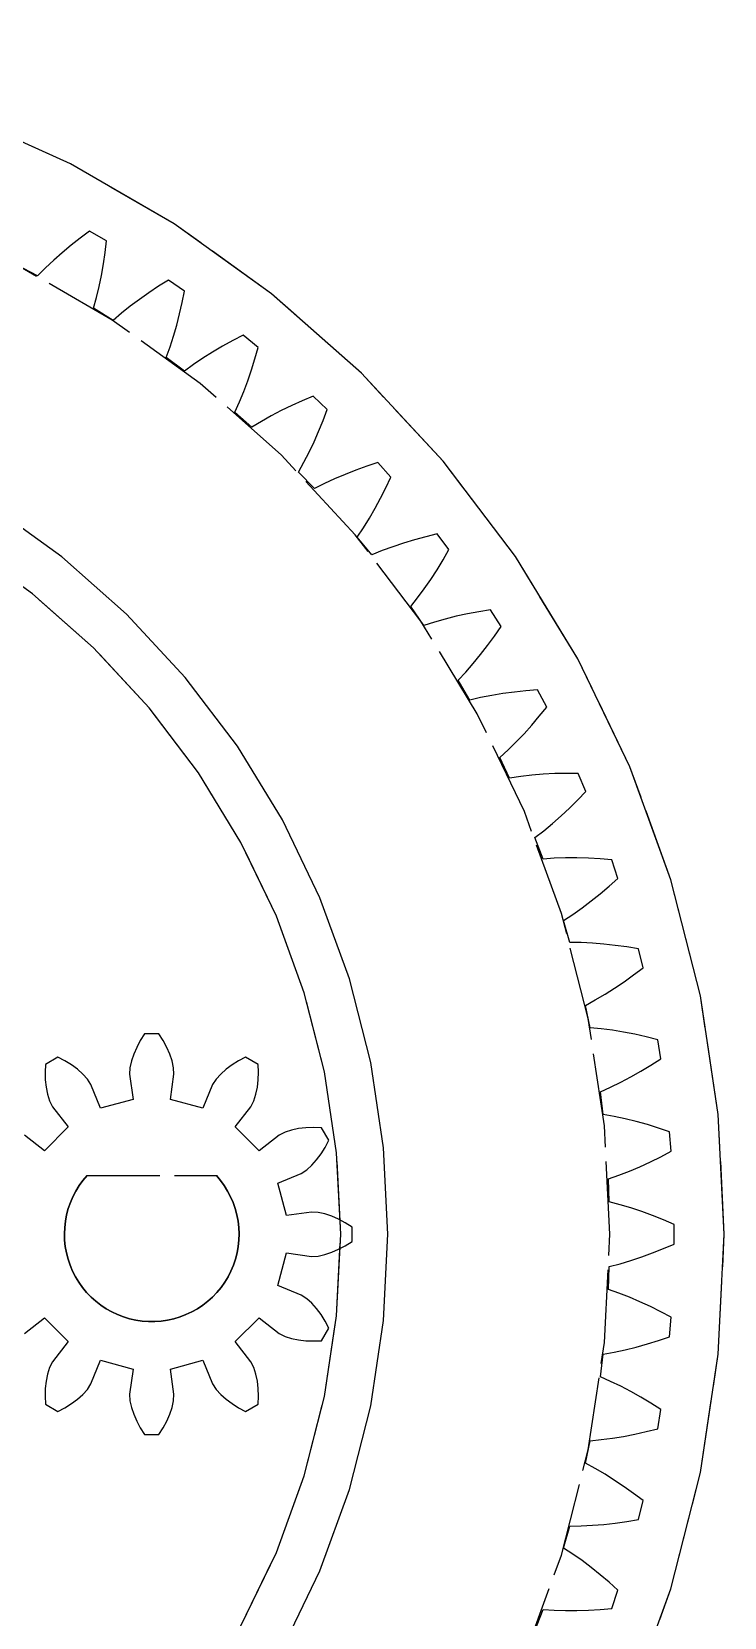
# Model space of a CAD drawing. Header units: millimetres. Extents: x -29 to 159, y -20 to 130.
# Drawn here: x 8.9 to 21, y 100.81 to 128.49 of the extents above; entities that cross this region are included whole.
import ezdxf

# ---------------------------------------------------------------- set-up
doc = ezdxf.new("R2010")
doc.units = ezdxf.units.MM
doc.linetypes.add('DASHED', pattern=[1.524, 1.27, -0.254])
doc.layers.add('HIDDEN', color=8, linetype='DASHED')
doc.layers.add('VISIBLE', color=7, linetype='CONTINUOUS')

msp = doc.modelspace()

# ---------------------------------------------------------------- linework, layer by layer
at = {"layer": 'HIDDEN'}
for points in [[(21, 107.49347), (20.89565, 109.5844), (20.58362, 111.65454), (20.06703, 113.68333), (19.351, 115.6506), (18.44265, 117.53681), (17.35101, 119.32319), (16.08693, 120.99201), (14.66297, 122.52668), (13.09329, 123.91193), (11.39347, 125.13402), (9.58042, 126.18078), (7.67216, 127.04182), (5.68765, 127.70858), (3.64661, 128.17444), (1.56933, 128.43475), (-0.52354, 128.48695), (-2.61122, 128.3305), (-4.67294, 127.96696), (-6.68822, 127.39995)], [(21, 107.49347), (20.89565, 109.5844), (20.58362, 111.65454), (20.06703, 113.68333), (19.351, 115.6506), (18.44265, 117.53681), (17.35101, 119.32319), (16.08693, 120.99201), (14.66297, 122.52668), (13.09329, 123.91193), (11.39347, 125.13402), (9.58042, 126.18078), (7.67216, 127.04182), (5.68765, 127.70858), (3.64661, 128.17444), (1.56933, 128.43475), (-0.52354, 128.48695), (-2.61122, 128.3305), (-4.67294, 127.96696), (-6.68822, 127.39995)], [(21, 107.49347), (20.89565, 109.5844), (20.58362, 111.65454), (20.06703, 113.68333), (19.351, 115.6506), (18.44265, 117.53681), (17.35101, 119.32319), (16.08693, 120.99201), (14.66297, 122.52668), (13.09329, 123.91193), (11.39347, 125.13402), (9.58042, 126.18078), (7.67216, 127.04182), (5.68765, 127.70858), (3.64661, 128.17444), (1.56933, 128.43475), (-0.52354, 128.48695), (-2.61122, 128.3305), (-4.67294, 127.96696), (-6.68822, 127.39995)], [(19, 107.49347), (18.90558, 109.38526), (18.62328, 111.25825), (18.15588, 113.09382), (17.50805, 114.87373), (16.68621, 116.5803), (15.69854, 118.19655), (14.55484, 119.70644), (13.2665, 121.09494), (11.84631, 122.34827), (10.30838, 123.45397), (8.668, 124.40104), (6.94148, 125.18007), (5.14597, 125.78333), (3.29932, 126.20482), (1.41987, 126.44034), (-0.47368, 126.48757), (-2.36253, 126.34602), (-4.2279, 126.0171), (-6.05125, 125.50409), (-7.81445, 124.81208)], [(19, 107.49347), (18.90558, 109.38526), (18.62328, 111.25825), (18.15588, 113.09382), (17.50805, 114.87373), (16.68621, 116.5803), (15.69854, 118.19655), (14.55484, 119.70644), (13.2665, 121.09494), (11.84631, 122.34827), (10.30838, 123.45397), (8.668, 124.40104), (6.94148, 125.18007), (5.14597, 125.78333), (3.29932, 126.20482), (1.41987, 126.44034), (-0.47368, 126.48757), (-2.36253, 126.34602), (-4.2279, 126.0171), (-6.05125, 125.50409), (-7.81445, 124.81208)], [(9.75021, 124.8842), (9.5908, 124.75844)], [(9.75021, 124.8842), (9.5908, 124.75844)], [(9.91437, 125.00692), (9.75021, 124.8842)], [(9.91437, 125.00692), (9.75021, 124.8842)], [(10.2099, 124.8363), (9.91437, 125.00692)], [(10.2099, 124.8363), (9.91437, 125.00692)], [(9.43637, 124.62958), (9.28722, 124.49754)], [(9.43637, 124.62958), (9.28722, 124.49754)], [(9.5908, 124.75844), (9.43637, 124.62958)], [(9.5908, 124.75844), (9.43637, 124.62958)], [(10.1565, 124.43183), (10.1857, 124.63277)], [(10.1565, 124.43183), (10.1857, 124.63277)], [(10.1857, 124.63277), (10.2099, 124.8363)], [(10.1857, 124.63277), (10.2099, 124.8363)], [(9.0063, 124.22328), (8.6522, 124.40913)], [(9.0063, 124.22328), (8.6522, 124.40913)], [(9.1437, 124.36217), (9.0063, 124.22328)], [(9.1437, 124.36217), (9.0063, 124.22328)], [(9.28722, 124.49754), (9.1437, 124.36217)], [(9.28722, 124.49754), (9.1437, 124.36217)], [(10.12212, 124.23367), (10.1565, 124.43183)], [(10.12212, 124.23367), (10.1565, 124.43183)], [(10.03687, 123.8465), (10.08234, 124.03847)], [(10.03687, 123.8465), (10.08234, 124.03847)], [(10.08234, 124.03847), (10.12212, 124.23367)], [(10.08234, 124.03847), (10.12212, 124.23367)], [(11.11797, 124.04324), (10.94895, 123.93072)], [(11.11797, 124.04324), (10.94895, 123.93072)], [(11.29147, 124.15235), (11.11797, 124.04324)], [(11.29147, 124.15235), (11.11797, 124.04324)], [(11.57231, 123.9585), (11.29147, 124.15235)], [(11.57231, 123.9585), (11.29147, 124.15235)], [(9.98529, 123.65807), (10.03687, 123.8465)], [(9.98529, 123.65807), (10.03687, 123.8465)], [(10.78466, 123.8147), (10.62536, 123.69509)], [(10.78466, 123.8147), (10.62536, 123.69509)], [(10.94895, 123.93072), (10.78466, 123.8147)], [(10.94895, 123.93072), (10.78466, 123.8147)], [(11.48654, 123.55965), (11.53181, 123.75758)], [(11.48654, 123.55965), (11.53181, 123.75758)], [(11.53181, 123.75758), (11.57231, 123.9585)], [(11.53181, 123.75758), (11.57231, 123.9585)], [(10.32329, 123.44432), (9.98529, 123.65807)], [(10.32329, 123.44432), (9.98529, 123.65807)], [(10.47142, 123.5717), (10.32329, 123.44432)], [(10.47142, 123.5717), (10.32329, 123.44432)], [(10.62536, 123.69509), (10.47142, 123.5717)], [(10.62536, 123.69509), (10.47142, 123.5717)], [(11.43632, 123.36489), (11.48654, 123.55965)], [(11.43632, 123.36489), (11.48654, 123.55965)], [(11.38097, 123.17353), (11.43632, 123.36489)], [(11.38097, 123.17353), (11.43632, 123.36489)], [(12.59534, 123.18975), (12.41362, 123.09495)], [(12.59534, 123.18975), (12.41362, 123.09495)], [(12.85967, 122.97393), (12.59534, 123.18975)], [(12.85967, 122.97393), (12.59534, 123.18975)], [(11.25362, 122.80217), (11.32019, 122.98584)], [(11.25362, 122.80217), (11.32019, 122.98584)], [(11.32019, 122.98584), (11.38097, 123.17353)], [(11.32019, 122.98584), (11.38097, 123.17353)], [(12.2361, 122.99639), (12.063, 122.89397)], [(12.2361, 122.99639), (12.063, 122.89397)], [(12.41362, 123.09495), (12.2361, 122.99639)], [(12.41362, 123.09495), (12.2361, 122.99639)], [(12.80314, 122.77691), (12.85967, 122.97393)], [(12.80314, 122.77691), (12.85967, 122.97393)], [(11.57333, 122.56192), (11.25362, 122.80217)], [(11.57333, 122.56192), (11.25362, 122.80217)], [(11.73122, 122.67697), (11.57333, 122.56192)], [(11.73122, 122.67697), (11.57333, 122.56192)], [(11.8946, 122.78756), (11.73122, 122.67697)], [(11.8946, 122.78756), (11.73122, 122.67697)], [(12.063, 122.89397), (11.8946, 122.78756)], [(12.063, 122.89397), (11.8946, 122.78756)], [(12.74208, 122.58327), (12.80314, 122.77691)], [(12.74208, 122.58327), (12.80314, 122.77691)], [(12.60578, 122.2069), (12.67636, 122.39318)], [(12.60578, 122.2069), (12.67636, 122.39318)], [(12.67636, 122.39318), (12.74208, 122.58327)], [(12.67636, 122.39318), (12.74208, 122.58327)], [(12.5301, 122.02471), (12.60578, 122.2069)], [(12.5301, 122.02471), (12.60578, 122.2069)], [(13.81752, 122.12535), (13.62876, 122.04548)], [(13.81752, 122.12535), (13.62876, 122.04548)], [(14.06363, 121.88895), (13.81752, 122.12535)], [(14.06363, 121.88895), (13.81752, 122.12535)], [(12.44896, 121.84699), (12.5301, 122.02471)], [(12.44896, 121.84699), (12.5301, 122.02471)], [(12.7483, 121.58179), (12.44896, 121.84699)], [(12.7483, 121.58179), (12.44896, 121.84699)], [(13.26311, 121.87337), (13.08669, 121.78085)], [(13.26311, 121.87337), (13.08669, 121.78085)], [(13.44388, 121.96152), (13.26311, 121.87337)], [(13.44388, 121.96152), (13.26311, 121.87337)], [(13.62876, 122.04548), (13.44388, 121.96152)], [(13.62876, 122.04548), (13.44388, 121.96152)], [(13.99143, 121.69713), (14.06363, 121.88895)], [(13.99143, 121.69713), (14.06363, 121.88895)], [(14.3, 107.49347), (14.22894, 108.91729), (14.01647, 110.32696), (13.66469, 111.70847), (13.17711, 113.04809), (12.55857, 114.3325), (11.81521, 115.54895), (10.95444, 116.68534), (9.98479, 117.73037), (8.9159, 118.67366), (7.75841, 119.50584), (6.52381, 120.21864), (5.22438, 120.80497), (3.87302, 121.259), (2.48317, 121.57622), (1.06864, 121.75349), (-0.35651, 121.78903), (-1.77811, 121.68249), (-3.18205, 121.43494), (-4.55436, 121.04883), (-5.88141, 120.52801), (-7.15, 119.87764)], [(12.91495, 121.68376), (12.7483, 121.58179)], [(12.91495, 121.68376), (12.7483, 121.58179)], [(13.08669, 121.78085), (12.91495, 121.68376)], [(13.08669, 121.78085), (12.91495, 121.68376)], [(13.91499, 121.50902), (13.99143, 121.69713)], [(13.91499, 121.50902), (13.99143, 121.69713)], [(13.74884, 121.14484), (13.83418, 121.32484)], [(13.74884, 121.14484), (13.83418, 121.32484)], [(13.83418, 121.32484), (13.91499, 121.50902)], [(13.83418, 121.32484), (13.91499, 121.50902)], [(13.56357, 120.79872), (13.65875, 120.96933)], [(13.56357, 120.79872), (13.65875, 120.96933)], [(13.65875, 120.96933), (13.74884, 121.14484)], [(13.65875, 120.96933), (13.74884, 121.14484)], [(14.95009, 120.96605), (14.75552, 120.90163)], [(14.95009, 120.96605), (14.75552, 120.90163)], [(15.17638, 120.71062), (14.95009, 120.96605)], [(15.17638, 120.71062), (14.95009, 120.96605)], [(13.8406, 120.5103), (13.56357, 120.79872)], [(13.8406, 120.5103), (13.56357, 120.79872)], [(14.3772, 120.7595), (14.19391, 120.68148)], [(14.3772, 120.7595), (14.19391, 120.68148)], [(14.56448, 120.83282), (14.3772, 120.7595)], [(14.56448, 120.83282), (14.3772, 120.7595)], [(14.75552, 120.90163), (14.56448, 120.83282)], [(14.75552, 120.90163), (14.56448, 120.83282)], [(15.08898, 120.52523), (15.17638, 120.71062)], [(15.08898, 120.52523), (15.17638, 120.71062)], [(14.01491, 120.59853), (13.8406, 120.5103)], [(14.01491, 120.59853), (13.8406, 120.5103)], [(14.19391, 120.68148), (14.01491, 120.59853)], [(14.19391, 120.68148), (14.01491, 120.59853)], [(14.99765, 120.34388), (15.08898, 120.52523)], [(14.99765, 120.34388), (15.08898, 120.52523)], [(14.80274, 119.99425), (14.90228, 120.1668)], [(14.80274, 119.99425), (14.90228, 120.1668)], [(14.90228, 120.1668), (14.99765, 120.34388)], [(14.90228, 120.1668), (14.99765, 120.34388)], [(14.69881, 119.82656), (14.80274, 119.99425)], [(14.69881, 119.82656), (14.80274, 119.99425)], [(14.59022, 119.66416), (14.69881, 119.82656)], [(14.59022, 119.66416), (14.69881, 119.82656)], [(14.84314, 119.35438), (14.59022, 119.66416)], [(14.84314, 119.35438), (14.59022, 119.66416)], [(15.59063, 119.61761), (15.39805, 119.5596)], [(15.59063, 119.61761), (15.39805, 119.5596)], [(15.78658, 119.67082), (15.59063, 119.61761)], [(15.78658, 119.67082), (15.59063, 119.61761)], [(15.98571, 119.71938), (15.78658, 119.67082)], [(15.98571, 119.71938), (15.78658, 119.67082)], [(16.19071, 119.44657), (15.98571, 119.71938)], [(16.19071, 119.44657), (15.98571, 119.71938)], [(15.02398, 119.4283), (14.84314, 119.35438)], [(15.02398, 119.4283), (14.84314, 119.35438)], [(15.20908, 119.49658), (15.02398, 119.4283)], [(15.20908, 119.49658), (15.02398, 119.4283)], [(15.39805, 119.5596), (15.20908, 119.49658)], [(15.39805, 119.5596), (15.20908, 119.49658)], [(16.08867, 119.26881), (16.19071, 119.44657)], [(16.08867, 119.26881), (16.19071, 119.44657)], [(15.87374, 118.92657), (15.98304, 119.09541)], [(15.87374, 118.92657), (15.98304, 119.09541)], [(15.98304, 119.09541), (16.08867, 119.26881)], [(15.98304, 119.09541), (16.08867, 119.26881)], [(15.64355, 118.6038), (15.76063, 118.76259)], [(15.64355, 118.6038), (15.76063, 118.76259)], [(15.76063, 118.76259), (15.87374, 118.92657)], [(15.76063, 118.76259), (15.87374, 118.92657)], [(15.52224, 118.45067), (15.64355, 118.6038)], [(15.52224, 118.45067), (15.64355, 118.6038)], [(15.74942, 118.12154), (15.52224, 118.45067)], [(15.74942, 118.12154), (15.52224, 118.45067)], [(16.12561, 118.23384), (15.93562, 118.18067)], [(16.12561, 118.23384), (15.93562, 118.18067)], [(16.31904, 118.28144), (16.12561, 118.23384)], [(16.31904, 118.28144), (16.12561, 118.23384)], [(16.51566, 118.32378), (16.31904, 118.28144)], [(16.51566, 118.32378), (16.31904, 118.28144)], [(16.71526, 118.36105), (16.51566, 118.32378)], [(16.71526, 118.36105), (16.51566, 118.32378)], [(16.91765, 118.39342), (16.71526, 118.36105)], [(16.91765, 118.39342), (16.71526, 118.36105)], [(17.10003, 118.105), (16.91765, 118.39342)], [(17.10003, 118.105), (16.91765, 118.39342)], [(15.93562, 118.18067), (15.74942, 118.12154)], [(15.93562, 118.18067), (15.74942, 118.12154)], [(16.86478, 117.77168), (16.98402, 117.93603)], [(16.86478, 117.77168), (16.98402, 117.93603)], [(16.98402, 117.93603), (17.10003, 118.105)], [(16.98402, 117.93603), (17.10003, 118.105)], [(16.74225, 117.61219), (16.86478, 117.77168)], [(16.74225, 117.61219), (16.86478, 117.77168)], [(16.48683, 117.30899), (16.61631, 117.45784)], [(16.48683, 117.30899), (16.61631, 117.45784)], [(16.61631, 117.45784), (16.74225, 117.61219)], [(16.61631, 117.45784), (16.74225, 117.61219)], [(16.35359, 117.16611), (16.48683, 117.30899)], [(16.35359, 117.16611), (16.48683, 117.30899)], [(16.55355, 116.81978), (16.35359, 117.16611)], [(16.55355, 116.81978), (16.35359, 117.16611)], [(16.74391, 116.86373), (16.55355, 116.81978)], [(16.74391, 116.86373), (16.55355, 116.81978)], [(16.93756, 116.90144), (16.74391, 116.86373)], [(16.93756, 116.90144), (16.74391, 116.86373)], [(17.13419, 116.93332), (16.93756, 116.90144)], [(17.13419, 116.93332), (16.93756, 116.90144)], [(17.33358, 116.9597), (17.13419, 116.93332)], [(17.33358, 116.9597), (17.13419, 116.93332)], [(17.53553, 116.98079), (17.33358, 116.9597)], [(17.53553, 116.98079), (17.33358, 116.9597)], [(17.73987, 116.99677), (17.53553, 116.98079)], [(17.73987, 116.99677), (17.53553, 116.98079)], [(17.89846, 116.69461), (17.73987, 116.99677)], [(17.89846, 116.69461), (17.73987, 116.99677)], [(17.63715, 116.3813), (17.76922, 116.53552)], [(17.63715, 116.3813), (17.76922, 116.53552)], [(17.76922, 116.53552), (17.89846, 116.69461)], [(17.76922, 116.53552), (17.89846, 116.69461)], [(17.50218, 116.23219), (17.63715, 116.3813)], [(17.50218, 116.23219), (17.63715, 116.3813)], [(17.22319, 115.95053), (17.36423, 116.08848)], [(17.22319, 115.95053), (17.36423, 116.08848)], [(17.36423, 116.08848), (17.50218, 116.23219)], [(17.36423, 116.08848), (17.50218, 116.23219)], [(17.07889, 115.81883), (17.22319, 115.95053)], [(17.07889, 115.81883), (17.22319, 115.95053)], [(17.25033, 115.45753), (17.07889, 115.81883)], [(17.25033, 115.45753), (17.07889, 115.81883)], [(17.4436, 115.48602), (17.25033, 115.45753)], [(17.4436, 115.48602), (17.25033, 115.45753)], [(17.63966, 115.50802), (17.4436, 115.48602)], [(17.63966, 115.50802), (17.4436, 115.48602)], [(17.83823, 115.52398), (17.63966, 115.50802)], [(17.83823, 115.52398), (17.63966, 115.50802)], [(18.03909, 115.53423), (17.83823, 115.52398)], [(18.03909, 115.53423), (17.83823, 115.52398)], [(18.24208, 115.539), (18.03909, 115.53423)], [(18.24208, 115.539), (18.03909, 115.53423)], [(18.44704, 115.53849), (18.24208, 115.539)], [(18.44704, 115.53849), (18.24208, 115.539)], [(18.5808, 115.22455), (18.44704, 115.53849)], [(18.5808, 115.22455), (18.44704, 115.53849)], [(18.43918, 115.07637), (18.5808, 115.22455)], [(18.43918, 115.07637), (18.5808, 115.22455)], [(18.1486, 114.79551), (18.29513, 114.93328)], [(18.1486, 114.79551), (18.29513, 114.93328)], [(18.29513, 114.93328), (18.43918, 115.07637)], [(18.29513, 114.93328), (18.43918, 115.07637)], [(17.84785, 114.53721), (17.99954, 114.66336)], [(17.84785, 114.53721), (17.99954, 114.66336)], [(17.99954, 114.66336), (18.1486, 114.79551)], [(17.99954, 114.66336), (18.1486, 114.79551)], [(17.69342, 114.41756), (17.84785, 114.53721)], [(17.69342, 114.41756), (17.84785, 114.53721)], [(17.83523, 114.04363), (17.69342, 114.41756)], [(17.83523, 114.04363), (17.69342, 114.41756)], [(18.03017, 114.05648), (17.83523, 114.04363)], [(18.03017, 114.05648), (17.83523, 114.04363)], [(18.22736, 114.06263), (18.03017, 114.05648)], [(18.22736, 114.06263), (18.03017, 114.05648)], [(18.42657, 114.06256), (18.22736, 114.06263)], [(18.42657, 114.06256), (18.22736, 114.06263)], [(18.62761, 114.05661), (18.42657, 114.06256)], [(18.62761, 114.05661), (18.42657, 114.06256)], [(18.83032, 114.04503), (18.62761, 114.05661)], [(18.83032, 114.04503), (18.62761, 114.05661)], [(19.03458, 114.02803), (18.83032, 114.04503)], [(19.03458, 114.02803), (18.83032, 114.04503)], [(19.14264, 113.70434), (19.03458, 114.02803)], [(19.14264, 113.70434), (19.03458, 114.02803)], [(18.83446, 113.43701), (18.98956, 113.56805)], [(18.83446, 113.43701), (18.98956, 113.56805)], [(18.98956, 113.56805), (19.14264, 113.70434)], [(18.98956, 113.56805), (19.14264, 113.70434)], [(18.51811, 113.19175), (18.67732, 113.31148)], [(18.51811, 113.19175), (18.67732, 113.31148)], [(18.67732, 113.31148), (18.83446, 113.43701)], [(18.67732, 113.31148), (18.83446, 113.43701)], [(18.1932, 112.97137), (18.35676, 113.07822)], [(18.1932, 112.97137), (18.35676, 113.07822)], [(18.30447, 112.58725), (18.1932, 112.97137)], [(18.30447, 112.58725), (18.1932, 112.97137)], [(18.35676, 113.07822), (18.51811, 113.19175)], [(18.35676, 113.07822), (18.51811, 113.19175)], [(18.49981, 112.58437), (18.30447, 112.58725)], [(18.49981, 112.58437), (18.30447, 112.58725)], [(18.69686, 112.57464), (18.49981, 112.58437)], [(18.69686, 112.57464), (18.49981, 112.58437)], [(18.89541, 112.55854), (18.69686, 112.57464)], [(18.89541, 112.55854), (18.69686, 112.57464)], [(19.09532, 112.53643), (18.89541, 112.55854)], [(19.09532, 112.53643), (18.89541, 112.55854)], [(19.29644, 112.50858), (19.09532, 112.53643)], [(19.29644, 112.50858), (19.09532, 112.53643)], [(19.49867, 112.47519), (19.29644, 112.50858)], [(19.49867, 112.47519), (19.29644, 112.50858)], [(19.58033, 112.14386), (19.49867, 112.47519)], [(19.58033, 112.14386), (19.49867, 112.47519)], [(19.41678, 112.02032), (19.58033, 112.14386)], [(19.41678, 112.02032), (19.58033, 112.14386)], [(19.08491, 111.78971), (19.25164, 111.90219)], [(19.08491, 111.78971), (19.25164, 111.90219)], [(19.25164, 111.90219), (19.41678, 112.02032)], [(19.25164, 111.90219), (19.41678, 112.02032)], [(18.57499, 111.48967), (18.74662, 111.583)], [(18.57499, 111.48967), (18.74662, 111.583)], [(18.74662, 111.583), (18.91658, 111.68319)], [(18.74662, 111.583), (18.91658, 111.68319)], [(18.91658, 111.68319), (19.08491, 111.78971)], [(18.91658, 111.68319), (19.08491, 111.78971)], [(18.65499, 111.09783), (18.57499, 111.48967)], [(18.65499, 111.09783), (18.57499, 111.48967)], [(18.84947, 111.07924), (18.65499, 111.09783)], [(18.84947, 111.07924), (18.65499, 111.09783)], [(19.04509, 111.05369), (18.84947, 111.07924)], [(19.04509, 111.05369), (18.84947, 111.07924)], [(19.24171, 111.02167), (19.04509, 111.05369)], [(19.24171, 111.02167), (19.04509, 111.05369)], [(19.43919, 110.98354), (19.24171, 111.02167)], [(19.43919, 110.98354), (19.24171, 111.02167)], [(10.73671, 110.75589), (10.68492, 110.63726)], [(10.73671, 110.75589), (10.68492, 110.63726)], [(10.7999, 110.87407), (10.73671, 110.75589)], [(10.7999, 110.87407), (10.73671, 110.75589)], [(10.87397, 110.9912), (10.7999, 110.87407)], [(10.87397, 110.9912), (10.7999, 110.87407)], [(11.12603, 110.9912), (10.87397, 110.9912)], [(11.12603, 110.9912), (10.87397, 110.9912)], [(11.2001, 110.87407), (11.12603, 110.9912)], [(11.2001, 110.87407), (11.12603, 110.9912)], [(11.26329, 110.75589), (11.2001, 110.87407)], [(11.26329, 110.75589), (11.2001, 110.87407)], [(11.31508, 110.63726), (11.26329, 110.75589)], [(11.31508, 110.63726), (11.26329, 110.75589)], [(19.63742, 110.93959), (19.43919, 110.98354)], [(19.63742, 110.93959), (19.43919, 110.98354)], [(19.8363, 110.89005), (19.63742, 110.93959)], [(19.8363, 110.89005), (19.63742, 110.93959)], [(19.89104, 110.55322), (19.8363, 110.89005)], [(19.89104, 110.55322), (19.8363, 110.89005)], [(9.14199, 110.45958), (9.13641, 110.32111)], [(9.14199, 110.45958), (9.13641, 110.32111)], [(9.36028, 110.58561), (9.14199, 110.45958)], [(9.36028, 110.58561), (9.14199, 110.45958)], [(9.48299, 110.5212), (9.36028, 110.58561)], [(9.48299, 110.5212), (9.36028, 110.58561)], [(9.59681, 110.45046), (9.48299, 110.5212)], [(9.59681, 110.45046), (9.48299, 110.5212)], [(9.70097, 110.37361), (9.59681, 110.45046)], [(9.70097, 110.37361), (9.59681, 110.45046)], [(10.64542, 110.51882), (10.61987, 110.4013)], [(10.64542, 110.51882), (10.61987, 110.4013)], [(10.68492, 110.63726), (10.64542, 110.51882)], [(10.68492, 110.63726), (10.64542, 110.51882)], [(11.35458, 110.51882), (11.31508, 110.63726)], [(11.35458, 110.51882), (11.31508, 110.63726)], [(11.38013, 110.4013), (11.35458, 110.51882)], [(11.38013, 110.4013), (11.35458, 110.51882)], [(12.40319, 110.45046), (12.29903, 110.37361)], [(12.40319, 110.45046), (12.29903, 110.37361)], [(12.51701, 110.5212), (12.40319, 110.45046)], [(12.51701, 110.5212), (12.40319, 110.45046)], [(12.63972, 110.58561), (12.51701, 110.5212)], [(12.63972, 110.58561), (12.51701, 110.5212)], [(12.85801, 110.45958), (12.63972, 110.58561)], [(12.85801, 110.45958), (12.63972, 110.58561)], [(12.86359, 110.32111), (12.85801, 110.45958)], [(12.86359, 110.32111), (12.85801, 110.45958)], [(19.71808, 110.44324), (19.89104, 110.55322)], [(19.71808, 110.44324), (19.89104, 110.55322)], [(9.13641, 110.32111), (9.14077, 110.18716)], [(9.13641, 110.32111), (9.14077, 110.18716)], [(9.14077, 110.18716), (9.15524, 110.05854)], [(9.14077, 110.18716), (9.15524, 110.05854)], [(9.79441, 110.29079), (9.70097, 110.37361)], [(9.79441, 110.29079), (9.70097, 110.37361)], [(9.87529, 110.20179), (9.79441, 110.29079)], [(9.87529, 110.20179), (9.79441, 110.29079)], [(9.93832, 110.10499), (9.87529, 110.20179)], [(9.93832, 110.10499), (9.87529, 110.20179)], [(10.61987, 110.4013), (10.61368, 110.28595)], [(10.61987, 110.4013), (10.61368, 110.28595)], [(10.61368, 110.28595), (10.67453, 109.84607)], [(10.61368, 110.28595), (10.67453, 109.84607)], [(11.32547, 109.84607), (11.38632, 110.28595)], [(11.32547, 109.84607), (11.38632, 110.28595)], [(11.38632, 110.28595), (11.38013, 110.4013)], [(11.38632, 110.28595), (11.38013, 110.4013)], [(12.12471, 110.20179), (12.06168, 110.10499)], [(12.12471, 110.20179), (12.06168, 110.10499)], [(12.20559, 110.29079), (12.12471, 110.20179)], [(12.20559, 110.29079), (12.12471, 110.20179)], [(12.29903, 110.37361), (12.20559, 110.29079)], [(12.29903, 110.37361), (12.20559, 110.29079)], [(12.84476, 110.05854), (12.85923, 110.18716)], [(12.84476, 110.05854), (12.85923, 110.18716)], [(12.85923, 110.18716), (12.86359, 110.32111)], [(12.85923, 110.18716), (12.86359, 110.32111)], [(19.19237, 110.14745), (19.36873, 110.24009)], [(19.19237, 110.14745), (19.36873, 110.24009)], [(19.36873, 110.24009), (19.54397, 110.33878)], [(19.36873, 110.24009), (19.54397, 110.33878)], [(19.54397, 110.33878), (19.71808, 110.44324)], [(19.54397, 110.33878), (19.71808, 110.44324)], [(9.15524, 110.05854), (9.18025, 109.93621)], [(9.15524, 110.05854), (9.18025, 109.93621)], [(9.18025, 109.93621), (9.21689, 109.82166)], [(9.18025, 109.93621), (9.21689, 109.82166)], [(10.10556, 109.69361), (9.93832, 110.10499)], [(10.10556, 109.69361), (9.93832, 110.10499)], [(12.06168, 110.10499), (11.89444, 109.69361)], [(12.06168, 110.10499), (11.89444, 109.69361)], [(12.78311, 109.82166), (12.81975, 109.93621)], [(12.78311, 109.82166), (12.81975, 109.93621)], [(12.81975, 109.93621), (12.84476, 110.05854)], [(12.81975, 109.93621), (12.84476, 110.05854)], [(18.83632, 109.98204), (19.01491, 110.06126)], [(18.83632, 109.98204), (19.01491, 110.06126)], [(18.88453, 109.58504), (18.83632, 109.98204)], [(18.88453, 109.58504), (18.83632, 109.98204)], [(19.01491, 110.06126), (19.19237, 110.14745)], [(19.01491, 110.06126), (19.19237, 110.14745)], [(9.21689, 109.82166), (9.26919, 109.71867)], [(9.21689, 109.82166), (9.26919, 109.71867)], [(9.26919, 109.71867), (9.54184, 109.36815)], [(9.26919, 109.71867), (9.54184, 109.36815)], [(10.67453, 109.84607), (10.10556, 109.69361)], [(10.67453, 109.84607), (10.10556, 109.69361)], [(11.89444, 109.69361), (11.32547, 109.84607)], [(11.89444, 109.69361), (11.32547, 109.84607)], [(12.45816, 109.36815), (12.73081, 109.71867)], [(12.45816, 109.36815), (12.73081, 109.71867)], [(12.73081, 109.71867), (12.78311, 109.82166)], [(12.73081, 109.71867), (12.78311, 109.82166)], [(9.54184, 109.36815), (9.12533, 108.95163)], [(9.54184, 109.36815), (9.12533, 108.95163)], [(12.87467, 108.95163), (12.45816, 109.36815)], [(12.87467, 108.95163), (12.45816, 109.36815)], [(13.56506, 109.33823), (13.44273, 109.31322)], [(13.56506, 109.33823), (13.44273, 109.31322)], [(13.69369, 109.3527), (13.56506, 109.33823)], [(13.69369, 109.3527), (13.56506, 109.33823)], [(13.82763, 109.35706), (13.69369, 109.3527)], [(13.82763, 109.35706), (13.69369, 109.3527)], [(13.96611, 109.35148), (13.82763, 109.35706)], [(13.96611, 109.35148), (13.82763, 109.35706)], [(14.09214, 109.13319), (13.96611, 109.35148)], [(14.09214, 109.13319), (13.96611, 109.35148)], [(19.07688, 109.55086), (18.88453, 109.58504)], [(19.07688, 109.55086), (18.88453, 109.58504)], [(19.26981, 109.50965), (19.07688, 109.55086)], [(19.26981, 109.50965), (19.07688, 109.55086)], [(19.46321, 109.46191), (19.26981, 109.50965)], [(19.46321, 109.46191), (19.26981, 109.50965)], [(19.65698, 109.40802), (19.46321, 109.46191)], [(19.65698, 109.40802), (19.46321, 109.46191)], [(19.85104, 109.34826), (19.65698, 109.40802)], [(19.85104, 109.34826), (19.65698, 109.40802)], [(20.04529, 109.28288), (19.85104, 109.34826)], [(20.04529, 109.28288), (19.85104, 109.34826)], [(9.12533, 108.95163), (8.7748, 109.22428)], [(9.12533, 108.95163), (8.7748, 109.22428)], [(13.2252, 109.22428), (12.87467, 108.95163)], [(13.2252, 109.22428), (12.87467, 108.95163)], [(13.32818, 109.27659), (13.2252, 109.22428)], [(13.32818, 109.27659), (13.2252, 109.22428)], [(13.44273, 109.31322), (13.32818, 109.27659)], [(13.44273, 109.31322), (13.32818, 109.27659)], [(14.02773, 109.01048), (14.09214, 109.13319)], [(14.02773, 109.01048), (14.09214, 109.13319)], [(20.07275, 108.94273), (20.04529, 109.28288)], [(20.07275, 108.94273), (20.04529, 109.28288)], [(13.79732, 108.69907), (13.88014, 108.7925)], [(13.79732, 108.69907), (13.88014, 108.7925)], [(13.88014, 108.7925), (13.95698, 108.89666)], [(13.88014, 108.7925), (13.95698, 108.89666)], [(13.95698, 108.89666), (14.02773, 109.01048)], [(13.95698, 108.89666), (14.02773, 109.01048)], [(19.70955, 108.75692), (19.8915, 108.84703)], [(19.70955, 108.75692), (19.8915, 108.84703)], [(19.8915, 108.84703), (20.07275, 108.94273)], [(19.8915, 108.84703), (20.07275, 108.94273)], [(9.87084, 108.51847), (9.79884, 108.43307), (9.73328, 108.34262), (9.67452, 108.24762), (9.62288, 108.14857), (9.57862, 108.04601), (9.54198, 107.94048), (9.51317, 107.83255), (9.49234, 107.72281), (9.4796, 107.61183), (9.47501, 107.50022), (9.47861, 107.38857), (9.49037, 107.27749), (9.51023, 107.16756), (9.53809, 107.05938), (9.57378, 106.95353), (9.61713, 106.85058), (9.6679, 106.75108), (9.72582, 106.65556), (9.79058, 106.56454), (9.86182, 106.4785), (9.93917, 106.39791), (10.02221, 106.32319), (10.1105, 106.25476), (10.20356, 106.19297), (10.30089, 106.13816), (10.40198, 106.09062), (10.50627, 106.05061), (10.61321, 106.01834), (10.72223, 105.99398), (10.83274, 105.97767), (10.94415, 105.9695), (11.05585, 105.9695), (11.16726, 105.97767), (11.27777, 105.99398), (11.38679, 106.01834), (11.49373, 106.05061), (11.59802, 106.09062), (11.69911, 106.13816), (11.79644, 106.19297), (11.8895, 106.25476), (11.97779, 106.32319), (12.06083, 106.39791), (12.13818, 106.4785), (12.20942, 106.56454), (12.27418, 106.65556), (12.3321, 106.75108), (12.38287, 106.85058), (12.42622, 106.95353), (12.46191, 107.05938), (12.48977, 107.16756), (12.50963, 107.27749), (12.52139, 107.38857), (12.52499, 107.50022), (12.5204, 107.61183), (12.50766, 107.72281), (12.48683, 107.83255), (12.45802, 107.94048), (12.42138, 108.04601), (12.37712, 108.14857), (12.32548, 108.24762), (12.26672, 108.34262), (12.20116, 108.43307), (12.12916, 108.51847)], [(12.12916, 108.51847), (12.20116, 108.43307), (12.26672, 108.34262), (12.32548, 108.24762), (12.37712, 108.14857), (12.42138, 108.04601), (12.45802, 107.94048), (12.48683, 107.83255), (12.50766, 107.72281), (12.5204, 107.61183), (12.52499, 107.50022), (12.52139, 107.38857), (12.50963, 107.27749), (12.48977, 107.16756), (12.46191, 107.05938), (12.42622, 106.95353), (12.38287, 106.85058), (12.3321, 106.75108), (12.27418, 106.65556), (12.20942, 106.56454), (12.13818, 106.4785), (12.06083, 106.39791), (11.97779, 106.32319), (11.8895, 106.25476), (11.79644, 106.19297), (11.69911, 106.13816), (11.59802, 106.09062), (11.49373, 106.05061), (11.38679, 106.01834), (11.27777, 105.99398), (11.16726, 105.97767), (11.05585, 105.9695), (10.94415, 105.9695), (10.83274, 105.97767), (10.72223, 105.99398), (10.61321, 106.01834), (10.50627, 106.05061), (10.40198, 106.09062), (10.30089, 106.13816), (10.20356, 106.19297), (10.1105, 106.25476), (10.02221, 106.32319), (9.93917, 106.39791), (9.86182, 106.4785), (9.79058, 106.56454), (9.72582, 106.65556), (9.6679, 106.75108), (9.61713, 106.85058), (9.57378, 106.95353), (9.53809, 107.05938), (9.51023, 107.16756), (9.49037, 107.27749), (9.47861, 107.38857), (9.47501, 107.50022), (9.4796, 107.61183), (9.49234, 107.72281), (9.51317, 107.83255), (9.54198, 107.94048), (9.57862, 108.04601), (9.62288, 108.14857), (9.67452, 108.24762), (9.73328, 108.34262), (9.79884, 108.43307), (9.87084, 108.51847)], [(9.87084, 108.51847), (12.12916, 108.51847)], [(9.87084, 108.51847), (12.12916, 108.51847)], [(13.20014, 108.38791), (13.61152, 108.55515)], [(13.20014, 108.38791), (13.61152, 108.55515)], [(13.61152, 108.55515), (13.70831, 108.61818)], [(13.61152, 108.55515), (13.70831, 108.61818)], [(13.70831, 108.61818), (13.79732, 108.69907)], [(13.70831, 108.61818), (13.79732, 108.69907)], [(18.97549, 108.45828), (19.15987, 108.52287)], [(18.97549, 108.45828), (19.15987, 108.52287)], [(19.15987, 108.52287), (19.34369, 108.5945)], [(19.15987, 108.52287), (19.34369, 108.5945)], [(19.34369, 108.5945), (19.52693, 108.67264)], [(19.34369, 108.5945), (19.52693, 108.67264)], [(19.52693, 108.67264), (19.70955, 108.75692)], [(19.52693, 108.67264), (19.70955, 108.75692)], [(13.35259, 107.81894), (13.20014, 108.38791)], [(13.35259, 107.81894), (13.20014, 108.38791)], [(18.99159, 108.05869), (18.97549, 108.45828)], [(18.99159, 108.05869), (18.97549, 108.45828)], [(19.18057, 108.00914), (18.99159, 108.05869)], [(19.18057, 108.00914), (18.99159, 108.05869)], [(19.36956, 107.95254), (19.18057, 108.00914)], [(19.36956, 107.95254), (19.18057, 108.00914)], [(13.79248, 107.87979), (13.35259, 107.81894)], [(13.79248, 107.87979), (13.35259, 107.81894)], [(13.90782, 107.8736), (13.79248, 107.87979)], [(13.90782, 107.8736), (13.79248, 107.87979)], [(14.02534, 107.84805), (13.90782, 107.8736)], [(14.02534, 107.84805), (13.90782, 107.8736)], [(14.14379, 107.80855), (14.02534, 107.84805)], [(14.14379, 107.80855), (14.02534, 107.84805)], [(14.26242, 107.75677), (14.14379, 107.80855)], [(14.26242, 107.75677), (14.14379, 107.80855)], [(14.3806, 107.69357), (14.26242, 107.75677)], [(14.3806, 107.69357), (14.26242, 107.75677)], [(14.49773, 107.6195), (14.3806, 107.69357)], [(14.49773, 107.6195), (14.3806, 107.69357)], [(19.55849, 107.88939), (19.36956, 107.95254)], [(19.55849, 107.88939), (19.36956, 107.95254)], [(19.7473, 107.82008), (19.55849, 107.88939)], [(19.7473, 107.82008), (19.55849, 107.88939)], [(19.93591, 107.7449), (19.7473, 107.82008)], [(19.93591, 107.7449), (19.7473, 107.82008)], [(20.12428, 107.6641), (19.93591, 107.7449)], [(20.12428, 107.6641), (19.93591, 107.7449)], [(12.55857, 100.65444), (13.17711, 101.93886), (13.66469, 103.27847), (14.01647, 104.65998), (14.22894, 106.06965), (14.3, 107.49347)], [(14.49773, 107.36744), (14.49773, 107.6195)], [(14.49773, 107.36744), (14.49773, 107.6195)], [(17.50805, 100.11321), (18.15588, 101.89312), (18.62328, 103.7287), (18.90558, 105.60168), (19, 107.49347)], [(17.50805, 100.11321), (18.15588, 101.89312), (18.62328, 103.7287), (18.90558, 105.60168), (19, 107.49347)], [(19.351, 99.33634), (20.06703, 101.30361), (20.58362, 103.3324), (20.89565, 105.40255), (21, 107.49347)], [(19.351, 99.33634), (20.06703, 101.30361), (20.58362, 103.3324), (20.89565, 105.40255), (21, 107.49347)], [(19.351, 99.33634), (20.06703, 101.30361), (20.58362, 103.3324), (20.89565, 105.40255), (21, 107.49347)], [(20.12428, 107.32285), (20.12428, 107.6641)], [(20.12428, 107.32285), (20.12428, 107.6641)], [(13.20014, 106.59904), (13.35259, 107.16801)], [(13.20014, 106.59904), (13.35259, 107.16801)], [(13.35259, 107.16801), (13.79248, 107.10715)], [(13.35259, 107.16801), (13.79248, 107.10715)], [(13.90782, 107.11334), (14.02534, 107.13889)], [(13.90782, 107.11334), (14.02534, 107.13889)], [(14.02534, 107.13889), (14.14379, 107.1784)], [(14.02534, 107.13889), (14.14379, 107.1784)], [(14.14379, 107.1784), (14.26242, 107.23018)], [(14.14379, 107.1784), (14.26242, 107.23018)], [(14.26242, 107.23018), (14.3806, 107.29338)], [(14.26242, 107.23018), (14.3806, 107.29338)], [(14.3806, 107.29338), (14.49773, 107.36744)], [(14.3806, 107.29338), (14.49773, 107.36744)], [(19.55849, 107.09756), (19.7473, 107.16686)], [(19.55849, 107.09756), (19.7473, 107.16686)], [(19.7473, 107.16686), (19.93591, 107.24204)], [(19.7473, 107.16686), (19.93591, 107.24204)], [(19.93591, 107.24204), (20.12428, 107.32285)], [(19.93591, 107.24204), (20.12428, 107.32285)], [(13.79248, 107.10715), (13.90782, 107.11334)], [(13.79248, 107.10715), (13.90782, 107.11334)], [(18.97549, 106.52867), (18.99159, 106.92826)], [(18.97549, 106.52867), (18.99159, 106.92826)], [(18.99159, 106.92826), (19.18057, 106.9778)], [(18.99159, 106.92826), (19.18057, 106.9778)], [(19.18057, 106.9778), (19.36956, 107.03441)], [(19.18057, 106.9778), (19.36956, 107.03441)], [(19.36956, 107.03441), (19.55849, 107.09756)], [(19.36956, 107.03441), (19.55849, 107.09756)], [(13.61152, 106.4318), (13.20014, 106.59904)], [(13.61152, 106.4318), (13.20014, 106.59904)], [(13.70831, 106.36876), (13.61152, 106.4318)], [(13.70831, 106.36876), (13.61152, 106.4318)], [(13.79732, 106.28788), (13.70831, 106.36876)], [(13.79732, 106.28788), (13.70831, 106.36876)], [(19.15987, 106.46407), (18.97549, 106.52867)], [(19.15987, 106.46407), (18.97549, 106.52867)], [(19.34369, 106.39245), (19.15987, 106.46407)], [(19.34369, 106.39245), (19.15987, 106.46407)], [(19.52693, 106.3143), (19.34369, 106.39245)], [(19.52693, 106.3143), (19.34369, 106.39245)], [(19.70955, 106.23002), (19.52693, 106.3143)], [(19.70955, 106.23002), (19.52693, 106.3143)], [(8.7748, 105.76267), (9.12533, 106.03531)], [(8.7748, 105.76267), (9.12533, 106.03531)], [(9.12533, 106.03531), (9.54184, 105.6188)], [(9.12533, 106.03531), (9.54184, 105.6188)], [(12.45816, 105.6188), (12.87467, 106.03531)], [(12.45816, 105.6188), (12.87467, 106.03531)], [(12.87467, 106.03531), (13.2252, 105.76267)], [(12.87467, 106.03531), (13.2252, 105.76267)], [(13.88014, 106.19444), (13.79732, 106.28788)], [(13.88014, 106.19444), (13.79732, 106.28788)], [(13.95698, 106.09028), (13.88014, 106.19444)], [(13.95698, 106.09028), (13.88014, 106.19444)], [(14.02773, 105.97646), (13.95698, 106.09028)], [(14.02773, 105.97646), (13.95698, 106.09028)], [(19.8915, 106.13991), (19.70955, 106.23002)], [(19.8915, 106.13991), (19.70955, 106.23002)], [(20.07275, 106.04421), (19.8915, 106.13991)], [(20.07275, 106.04421), (19.8915, 106.13991)], [(20.04529, 105.70407), (20.07275, 106.04421)], [(20.04529, 105.70407), (20.07275, 106.04421)], [(13.2252, 105.76267), (13.32818, 105.71036)], [(13.2252, 105.76267), (13.32818, 105.71036)], [(13.96611, 105.63546), (14.09214, 105.85375)], [(13.96611, 105.63546), (14.09214, 105.85375)], [(14.09214, 105.85375), (14.02773, 105.97646)], [(14.09214, 105.85375), (14.02773, 105.97646)], [(9.54184, 105.6188), (9.26919, 105.26827)], [(9.54184, 105.6188), (9.26919, 105.26827)], [(12.73081, 105.26827), (12.45816, 105.6188)], [(12.73081, 105.26827), (12.45816, 105.6188)], [(13.32818, 105.71036), (13.44273, 105.67372)], [(13.32818, 105.71036), (13.44273, 105.67372)], [(13.44273, 105.67372), (13.56506, 105.64871)], [(13.44273, 105.67372), (13.56506, 105.64871)], [(13.56506, 105.64871), (13.69369, 105.63425)], [(13.56506, 105.64871), (13.69369, 105.63425)], [(13.69369, 105.63425), (13.82763, 105.62989)], [(13.69369, 105.63425), (13.82763, 105.62989)], [(13.82763, 105.62989), (13.96611, 105.63546)], [(13.82763, 105.62989), (13.96611, 105.63546)], [(19.07688, 105.43608), (19.26981, 105.4773)], [(19.07688, 105.43608), (19.26981, 105.4773)], [(19.26981, 105.4773), (19.46321, 105.52504)], [(19.26981, 105.4773), (19.46321, 105.52504)], [(19.46321, 105.52504), (19.65698, 105.57893)], [(19.46321, 105.52504), (19.65698, 105.57893)], [(19.65698, 105.57893), (19.85104, 105.63868)], [(19.65698, 105.57893), (19.85104, 105.63868)], [(19.85104, 105.63868), (20.04529, 105.70407)], [(19.85104, 105.63868), (20.04529, 105.70407)], [(9.26919, 105.26827), (9.21689, 105.16529)], [(9.26919, 105.26827), (9.21689, 105.16529)], [(9.93832, 104.88195), (10.10556, 105.29333)], [(9.93832, 104.88195), (10.10556, 105.29333)], [(10.10556, 105.29333), (10.67453, 105.14088)], [(10.10556, 105.29333), (10.67453, 105.14088)], [(11.32547, 105.14088), (11.89444, 105.29333)], [(11.32547, 105.14088), (11.89444, 105.29333)], [(11.89444, 105.29333), (12.06168, 104.88195)], [(11.89444, 105.29333), (12.06168, 104.88195)], [(12.78311, 105.16529), (12.73081, 105.26827)], [(12.78311, 105.16529), (12.73081, 105.26827)], [(18.83632, 105.0049), (18.88453, 105.4019)], [(18.83632, 105.0049), (18.88453, 105.4019)], [(18.88453, 105.4019), (19.07688, 105.43608)], [(18.88453, 105.4019), (19.07688, 105.43608)], [(9.15524, 104.92841), (9.14077, 104.79978)], [(9.15524, 104.92841), (9.14077, 104.79978)], [(9.18025, 105.05074), (9.15524, 104.92841)], [(9.18025, 105.05074), (9.15524, 104.92841)], [(9.21689, 105.16529), (9.18025, 105.05074)], [(9.21689, 105.16529), (9.18025, 105.05074)], [(10.67453, 105.14088), (10.61368, 104.70099)], [(10.67453, 105.14088), (10.61368, 104.70099)], [(11.38632, 104.70099), (11.32547, 105.14088)], [(11.38632, 104.70099), (11.32547, 105.14088)], [(12.81975, 105.05074), (12.78311, 105.16529)], [(12.81975, 105.05074), (12.78311, 105.16529)], [(12.84476, 104.92841), (12.81975, 105.05074)], [(12.84476, 104.92841), (12.81975, 105.05074)], [(12.85923, 104.79978), (12.84476, 104.92841)], [(12.85923, 104.79978), (12.84476, 104.92841)], [(19.01491, 104.92568), (18.83632, 105.0049)], [(19.01491, 104.92568), (18.83632, 105.0049)], [(19.19237, 104.8395), (19.01491, 104.92568)], [(19.19237, 104.8395), (19.01491, 104.92568)], [(9.14077, 104.79978), (9.13641, 104.66584)], [(9.14077, 104.79978), (9.13641, 104.66584)], [(9.13641, 104.66584), (9.14199, 104.52736)], [(9.13641, 104.66584), (9.14199, 104.52736)], [(9.70097, 104.61333), (9.79441, 104.69616)], [(9.70097, 104.61333), (9.79441, 104.69616)], [(9.79441, 104.69616), (9.87529, 104.78516)], [(9.79441, 104.69616), (9.87529, 104.78516)], [(9.87529, 104.78516), (9.93832, 104.88195)], [(9.87529, 104.78516), (9.93832, 104.88195)], [(10.61368, 104.70099), (10.61987, 104.58565)], [(10.61368, 104.70099), (10.61987, 104.58565)], [(11.38013, 104.58565), (11.38632, 104.70099)], [(11.38013, 104.58565), (11.38632, 104.70099)], [(12.06168, 104.88195), (12.12471, 104.78516)], [(12.06168, 104.88195), (12.12471, 104.78516)], [(12.12471, 104.78516), (12.20559, 104.69616)], [(12.12471, 104.78516), (12.20559, 104.69616)], [(12.20559, 104.69616), (12.29903, 104.61333)], [(12.20559, 104.69616), (12.29903, 104.61333)], [(12.85801, 104.52736), (12.86359, 104.66584)], [(12.85801, 104.52736), (12.86359, 104.66584)], [(12.86359, 104.66584), (12.85923, 104.79978)], [(12.86359, 104.66584), (12.85923, 104.79978)], [(19.36873, 104.74686), (19.19237, 104.8395)], [(19.36873, 104.74686), (19.19237, 104.8395)], [(19.54397, 104.64816), (19.36873, 104.74686)], [(19.54397, 104.64816), (19.36873, 104.74686)], [(19.71808, 104.5437), (19.54397, 104.64816)], [(19.71808, 104.5437), (19.54397, 104.64816)], [(9.14199, 104.52736), (9.36028, 104.40133)], [(9.14199, 104.52736), (9.36028, 104.40133)], [(9.36028, 104.40133), (9.48299, 104.46574)], [(9.36028, 104.40133), (9.48299, 104.46574)], [(9.48299, 104.46574), (9.59681, 104.53649)], [(9.48299, 104.46574), (9.59681, 104.53649)], [(9.59681, 104.53649), (9.70097, 104.61333)], [(9.59681, 104.53649), (9.70097, 104.61333)], [(10.61987, 104.58565), (10.64542, 104.46813)], [(10.61987, 104.58565), (10.64542, 104.46813)], [(10.64542, 104.46813), (10.68492, 104.34968)], [(10.64542, 104.46813), (10.68492, 104.34968)], [(11.31508, 104.34968), (11.35458, 104.46813)], [(11.31508, 104.34968), (11.35458, 104.46813)], [(11.35458, 104.46813), (11.38013, 104.58565)], [(11.35458, 104.46813), (11.38013, 104.58565)], [(12.29903, 104.61333), (12.40319, 104.53649)], [(12.29903, 104.61333), (12.40319, 104.53649)], [(12.40319, 104.53649), (12.51701, 104.46574)], [(12.40319, 104.53649), (12.51701, 104.46574)], [(12.51701, 104.46574), (12.63972, 104.40133)], [(12.51701, 104.46574), (12.63972, 104.40133)], [(12.63972, 104.40133), (12.85801, 104.52736)], [(12.63972, 104.40133), (12.85801, 104.52736)], [(19.89104, 104.43373), (19.71808, 104.5437)], [(19.89104, 104.43373), (19.71808, 104.5437)], [(19.8363, 104.0969), (19.89104, 104.43373)], [(19.8363, 104.0969), (19.89104, 104.43373)], [(10.68492, 104.34968), (10.73671, 104.23105)], [(10.68492, 104.34968), (10.73671, 104.23105)], [(10.73671, 104.23105), (10.7999, 104.11288)], [(10.73671, 104.23105), (10.7999, 104.11288)], [(10.7999, 104.11288), (10.87397, 103.99574)], [(10.7999, 104.11288), (10.87397, 103.99574)], [(11.12603, 103.99574), (11.2001, 104.11288)], [(11.12603, 103.99574), (11.2001, 104.11288)], [(11.2001, 104.11288), (11.26329, 104.23105)], [(11.2001, 104.11288), (11.26329, 104.23105)], [(11.26329, 104.23105), (11.31508, 104.34968)], [(11.26329, 104.23105), (11.31508, 104.34968)], [(19.63742, 104.04735), (19.8363, 104.0969)], [(19.63742, 104.04735), (19.8363, 104.0969)], [(10.87397, 103.99574), (11.12603, 103.99574)], [(10.87397, 103.99574), (11.12603, 103.99574)], [(18.57499, 103.49728), (18.65499, 103.88911)], [(18.57499, 103.49728), (18.65499, 103.88911)], [(18.65499, 103.88911), (18.84947, 103.9077)], [(18.65499, 103.88911), (18.84947, 103.9077)], [(18.84947, 103.9077), (19.04509, 103.93326)], [(18.84947, 103.9077), (19.04509, 103.93326)], [(19.04509, 103.93326), (19.24171, 103.96528)], [(19.04509, 103.93326), (19.24171, 103.96528)], [(19.24171, 103.96528), (19.43919, 104.0034)], [(19.24171, 103.96528), (19.43919, 104.0034)], [(19.43919, 104.0034), (19.63742, 104.04735)], [(19.43919, 104.0034), (19.63742, 104.04735)], [(18.74662, 103.40395), (18.57499, 103.49728)], [(18.74662, 103.40395), (18.57499, 103.49728)], [(18.91658, 103.30376), (18.74662, 103.40395)], [(18.91658, 103.30376), (18.74662, 103.40395)], [(19.08491, 103.19723), (18.91658, 103.30376)], [(19.08491, 103.19723), (18.91658, 103.30376)], [(19.25164, 103.08475), (19.08491, 103.19723)], [(19.25164, 103.08475), (19.08491, 103.19723)], [(19.41678, 102.96662), (19.25164, 103.08475)], [(19.41678, 102.96662), (19.25164, 103.08475)], [(19.58033, 102.84308), (19.41678, 102.96662)], [(19.58033, 102.84308), (19.41678, 102.96662)], [(19.49867, 102.51175), (19.58033, 102.84308)], [(19.49867, 102.51175), (19.58033, 102.84308)], [(18.69686, 102.41231), (18.89541, 102.42841)], [(18.69686, 102.41231), (18.89541, 102.42841)], [(18.89541, 102.42841), (19.09532, 102.45052)], [(18.89541, 102.42841), (19.09532, 102.45052)], [(19.09532, 102.45052), (19.29644, 102.47837)], [(19.09532, 102.45052), (19.29644, 102.47837)], [(19.29644, 102.47837), (19.49867, 102.51175)], [(19.29644, 102.47837), (19.49867, 102.51175)], [(18.1932, 102.01557), (18.30447, 102.3997)], [(18.1932, 102.01557), (18.30447, 102.3997)], [(18.30447, 102.3997), (18.49981, 102.40258)], [(18.30447, 102.3997), (18.49981, 102.40258)], [(18.49981, 102.40258), (18.69686, 102.41231)], [(18.49981, 102.40258), (18.69686, 102.41231)], [(18.35676, 101.90873), (18.1932, 102.01557)], [(18.35676, 101.90873), (18.1932, 102.01557)], [(18.51811, 101.79519), (18.35676, 101.90873)], [(18.51811, 101.79519), (18.35676, 101.90873)], [(18.67732, 101.67547), (18.51811, 101.79519)], [(18.67732, 101.67547), (18.51811, 101.79519)], [(18.83446, 101.54993), (18.67732, 101.67547)], [(18.83446, 101.54993), (18.67732, 101.67547)], [(18.98956, 101.4189), (18.83446, 101.54993)], [(18.98956, 101.4189), (18.83446, 101.54993)], [(19.14264, 101.2826), (18.98956, 101.4189)], [(19.14264, 101.2826), (18.98956, 101.4189)], [(19.03458, 100.95892), (19.14264, 101.2826)], [(19.03458, 100.95892), (19.14264, 101.2826)], [(17.69342, 100.56939), (17.83523, 100.94332)], [(17.69342, 100.56939), (17.83523, 100.94332)], [(17.83523, 100.94332), (18.03017, 100.93047)], [(17.83523, 100.94332), (18.03017, 100.93047)], [(18.03017, 100.93047), (18.22736, 100.92431)], [(18.03017, 100.93047), (18.22736, 100.92431)], [(18.22736, 100.92431), (18.42657, 100.92438)], [(18.22736, 100.92431), (18.42657, 100.92438)], [(18.42657, 100.92438), (18.62761, 100.93034)], [(18.42657, 100.92438), (18.62761, 100.93034)], [(18.62761, 100.93034), (18.83032, 100.94191)], [(18.62761, 100.93034), (18.83032, 100.94191)], [(18.83032, 100.94191), (19.03458, 100.95892)], [(18.83032, 100.94191), (19.03458, 100.95892)]]:
    msp.add_lwpolyline(points, dxfattribs=at)
at = {"layer": 'VISIBLE'}
for points in [[(21, 107.49347), (20.89565, 109.5844), (20.58362, 111.65454), (20.06703, 113.68333), (19.351, 115.6506), (18.44265, 117.53681), (17.35101, 119.32319), (16.08693, 120.99201), (14.66297, 122.52668), (13.09329, 123.91193), (11.39347, 125.13402), (9.58042, 126.18078), (7.67216, 127.04182), (5.68765, 127.70858), (3.64661, 128.17444), (1.56933, 128.43475), (-0.52354, 128.48695), (-2.61122, 128.3305), (-4.67294, 127.96696), (-6.68822, 127.39995)], [(15.12426, 107.49347), (15.04911, 108.99936), (14.82439, 110.49029), (14.45234, 111.95143), (13.93665, 113.36826), (13.28245, 114.72671), (12.49625, 116.01327), (11.58586, 117.21516), (10.56032, 118.32043), (9.42982, 119.3181), (8.20561, 120.19825), (6.89985, 120.95213), (5.52551, 121.57225), (4.09626, 122.05246), (2.6263, 122.38797), (1.13024, 122.57545), (-0.37706, 122.61304), (-1.88061, 122.50036), (-3.36547, 122.23854), (-4.81688, 121.83018), (-6.22041, 121.27933), (-7.56213, 120.59147)], [(14.3, 107.49347), (14.22894, 108.91729), (14.01647, 110.32696), (13.66469, 111.70847), (13.17711, 113.04809), (12.55857, 114.3325), (11.81521, 115.54895), (10.95444, 116.68534), (9.98479, 117.73037), (8.9159, 118.67366), (7.75841, 119.50584), (6.52381, 120.21864), (5.22438, 120.80497), (3.87302, 121.259), (2.48317, 121.57622), (1.06864, 121.75349), (-0.35651, 121.78903), (-1.77811, 121.68249), (-3.18205, 121.43494), (-4.55436, 121.04883), (-5.88141, 120.52801), (-7.15, 119.87764)], [(12.55857, 100.65444), (13.17711, 101.93886), (13.66469, 103.27847), (14.01647, 104.65998), (14.22894, 106.06965), (14.3, 107.49347)], [(13.28245, 100.26023), (13.93665, 101.61868), (14.45234, 103.03552), (14.82439, 104.49666), (15.04911, 105.98758), (15.12426, 107.49347)], [(19.351, 99.33634), (20.06703, 101.30361), (20.58362, 103.3324), (20.89565, 105.40255), (21, 107.49347)]]:
    msp.add_lwpolyline(points, dxfattribs=at)

doc.saveas('drawing.dxf')
